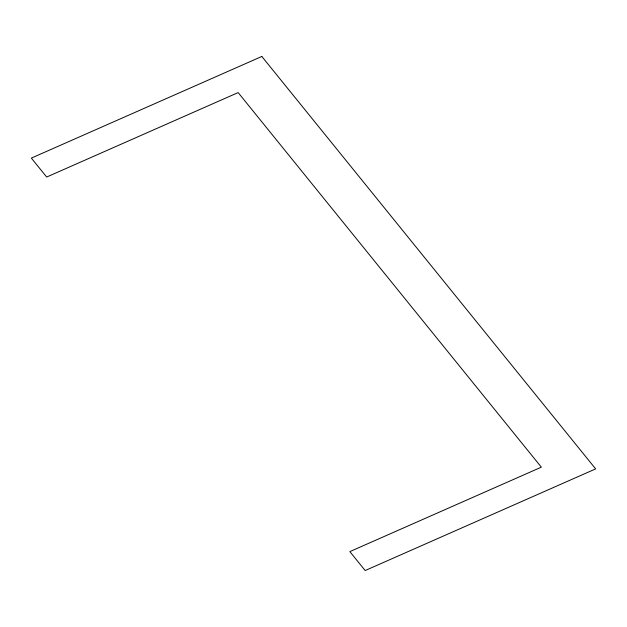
<?xml version="1.0" encoding="UTF-8"?>
<svg xmlns="http://www.w3.org/2000/svg" width="627" height="627" viewBox="0 0 627 627"><rect width="100%" height="100%" fill="white"/><g stroke="black" fill="none" stroke-linecap="round" stroke-linejoin="round"><path stroke-width="0.94" d="M261.827 56.461L31.35 158.106L46.672 177.033L238.15 92.584L541.336 467.162L349.85 551.611L365.173 570.539L595.65 468.894L261.827 56.461"/></g></svg>
